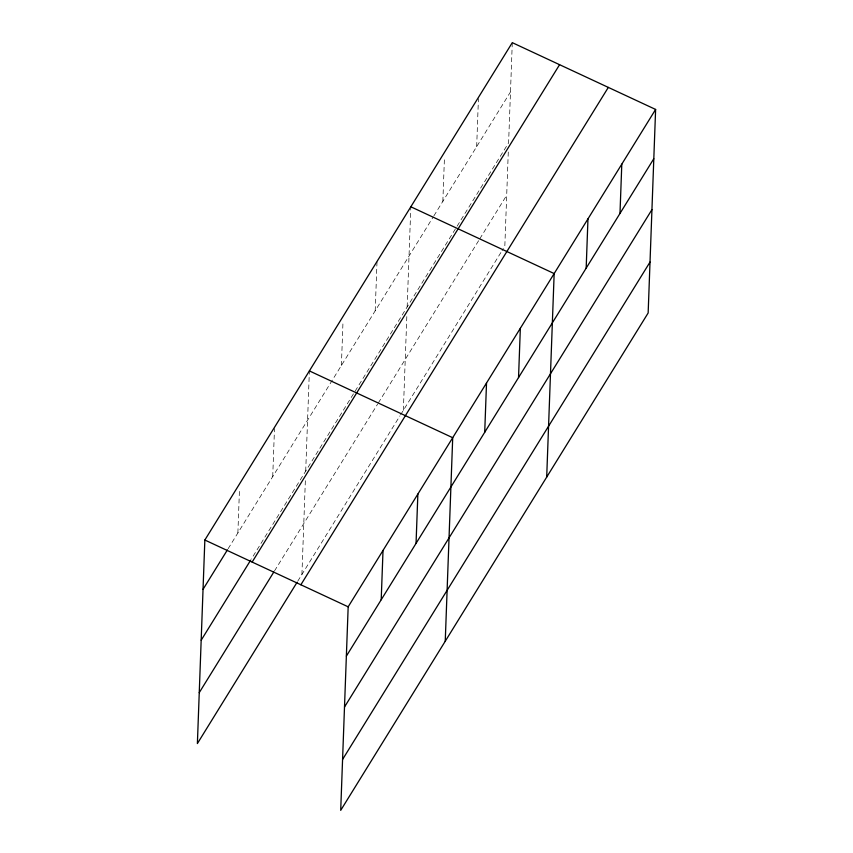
<?xml version="1.0" encoding="UTF-8"?>
<svg xmlns="http://www.w3.org/2000/svg" width="853" height="853" viewBox="0 0 853 853"><rect width="100%" height="100%" fill="white"/><g stroke="black" fill="none" stroke-linecap="round" stroke-linejoin="round"><path stroke-width="0.64" stroke-dasharray="4.26 3.2" d="M237.88 532.954L239.501 488.844M272.725 476.582L274.485 428.579M301.919 574.453L305.363 480.292M305.705 471.112L309.33 372.217M341.392 365.5L343.002 321.4M375.203 310.791L377.015 261.498M403.373 410.325L406.828 316.154M407.158 306.973L410.783 208.079M442.846 201.361L444.466 157.261M476.667 146.652L478.426 98.66M508.281 152.026L504.827 246.186L502.065 250.654M512.29 42.65L508.612 142.846L251.347 559.046M228.124 548.735L433.185 217.003M433.868 215.884L510.478 91.943M274.517 570.902L377.634 404.087M378.316 402.968L479.087 239.949M479.77 238.829L506.693 195.284M297.729 581.224L399.918 415.901M400.611 414.782L501.372 251.774"/><path stroke-width="1.28" d="M655.616 109.44L348.173 606.814L340.71 810.35L648.152 312.976L655.616 109.44L512.29 42.65L204.848 540.024L197.384 743.56L297.036 582.343M381.206 599.734L383.018 550.441M416.051 543.372L417.863 494.079M445.245 641.243L452.708 437.706L309.383 370.916M484.717 432.29L486.519 382.997M518.539 377.58L520.341 328.288M546.698 477.104L554.162 273.568L410.837 206.789M586.171 268.151L587.973 218.858M619.992 213.442L621.794 164.149M203.046 589.316L227.431 549.865M201.18 640.219L250.654 560.176M252.147 562.063L559.589 64.689M199.25 692.657L273.813 572.032M300.874 584.774L608.317 87.401M346.371 656.106L653.803 158.733M344.505 707.009L651.937 209.635M342.575 759.447L650.018 262.074M204.848 540.024L348.173 606.814"/></g></svg>
